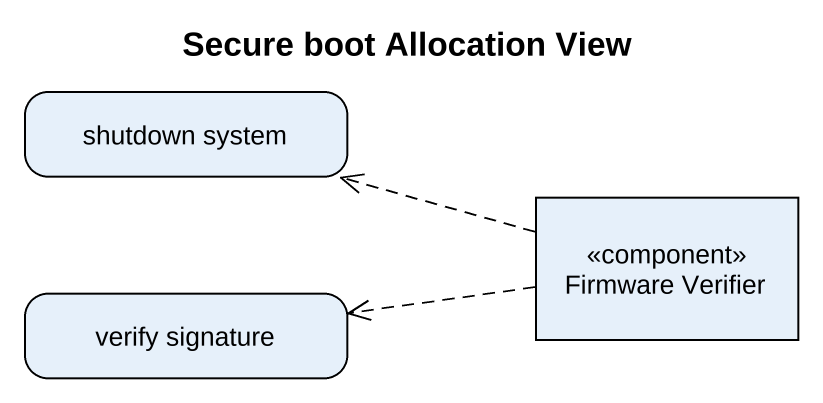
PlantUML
@startuml
title Secure boot Allocation View
hide empty description
state "shutdown system" as shutdown_system
state "Firmware Verifier" as Firmware_Verifier <<component>>
state "verify signature" as verify_signature
Firmware_Verifier -left[dashed]-> shutdown_system
Firmware_Verifier -left[dashed]-> verify_signature
@enduml
